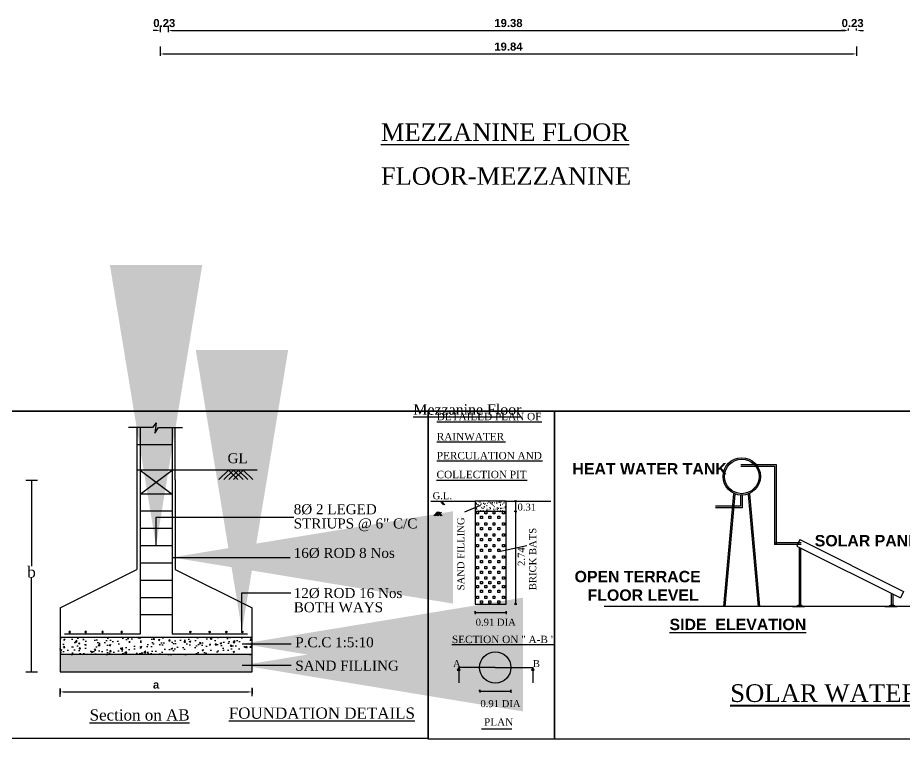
# Model space of a CAD drawing. Header units: metres. Extents: x -54 to 177, y -43 to 77.
# Drawn here: x 31.73 to 57, y 8.24 to 28.8 of the extents above; entities that cross this region are included whole.
import ezdxf

# ---------------------------------------------------------------- set-up
doc = ezdxf.new("R2010")
doc.units = ezdxf.units.M
doc.header["$LTSCALE"] = 2
doc.header["$MEASUREMENT"] = 0
doc.header["$PDMODE"] = 34
doc.header["$PDSIZE"] = -2
doc.layers.add('TEXT', color=7, linetype='Continuous', lineweight=18)
doc.styles.add('00', font='romantic.ttf')
doc.styles.add('ANAND', font='times.ttf')
doc.styles.add('bb', font='romantic.ttf')
doc.styles.add('i', font='romantic.ttf')
doc.styles.get("Standard").update_dxf_attribs({"font": 'swisseb.ttf'})
doc.dimstyles.new('feet', dxfattribs={"dimtxt": 78, "dimasz": 36, "dimexe": 0.18, "dimexo": 0.0625, "dimgap": 0.09, "dimtad": 0, "dimdec": 0, "dimzin": 1, "dimdsep": 46, "dimlunit": 3, "dimtxsty": 'Standard', "dimblk": 'OBLIQUE', "dimcen": 0.09, "dimse1": 1, "dimse2": 1, "dimsd1": 1, "dimsd2": 1, "dimadec": 0, "dimazin": 0, "dimtfac": 1, "dimtdec": 0, "dimtofl": 0, "dimtmove": 0, "dimatfit": 3, "dimfxl": 0, "dimtolj": 1, "dimtzin": 0, "dimarcsym": 0})
doc.dimstyles.get("Standard").update_dxf_attribs({"dimtxt": 8, "dimasz": 6, "dimexe": 0.18, "dimexo": 0.0625, "dimgap": 0.09, "dimtad": 1, "dimdec": 4, "dimzin": 0, "dimdsep": 46, "dimlunit": 4, "dimtxsty": 'Standard', "dimcen": 0.09, "dimse1": 1, "dimse2": 1, "dimclrd": 8, "dimclre": 8, "dimclrt": 1, "dimadec": 0, "dimazin": 0, "dimtfac": 1, "dimtdec": 4, "dimtofl": 0, "dimtmove": 0, "dimatfit": 3, "dimfxl": 0, "dimtolj": 1, "dimtzin": 0, "dimarcsym": 0})
doc.dimstyles.new('V1', dxfattribs={"dimtxt": 0.23, "dimasz": 0.1, "dimexe": 0.05, "dimexo": 0.0625, "dimgap": 0.09, "dimtad": 1, "dimzin": 0, "dimdsep": 46, "dimtxsty": 'Standard', "dimcen": 0.09, "dimadec": 0, "dimazin": 0, "dimtfac": 1, "dimtix": 1, "dimtofl": 0, "dimtmove": 2, "dimatfit": 0, "dimfxl": 0, "dimtolj": 1, "dimtzin": 0, "dimarcsym": 0})

# ---------------------------------------------------------------- blocks, each defined once
blk = doc.blocks.new('*D34')
at = {"color": 0, "lineweight": -2}
for p, q in [((35.795, 28.564), (35.795, 28.388)), ((36.025, 28.564), (36.025, 28.388)), ((35.695, 28.438), (35.595, 28.438)), ((36.125, 28.438), (36.225, 28.438))]:
    blk.add_line(p, q, dxfattribs=at)
at = {"color": 0}
for points in [[(35.695, 28.454), (35.695, 28.421), (35.795, 28.438)], [(36.125, 28.454), (36.125, 28.421), (36.025, 28.438)]]:
    blk.add_solid(points, dxfattribs=at)
at = {"layer": 'Defpoints', "color": 0}
for p in [(35.795, 28.627), (36.025, 28.627), (36.025, 28.438)]:
    blk.add_point(p, dxfattribs=at)
at = {"color": 0, "insert": (35.91, 28.646), "char_height": 0.23, "attachment_point": 5}
blk.add_mtext('\\A1;0.23', dxfattribs=at)
blk = doc.blocks.new('*D35')
at = {"color": 0, "lineweight": -2}
for p, q in [((36.025, 28.564), (36.025, 28.388)), ((36.125, 28.438), (55.308, 28.438)), ((55.408, 28.438), (55.408, 28.488))]:
    blk.add_line(p, q, dxfattribs=at)
at = {"color": 0}
for points in [[(36.125, 28.454), (36.125, 28.421), (36.025, 28.438)], [(55.308, 28.454), (55.308, 28.421), (55.408, 28.438)]]:
    blk.add_solid(points, dxfattribs=at)
at = {"layer": 'Defpoints', "color": 0}
for p in [(36.025, 28.627), (55.408, 28.438), (55.408, 28.438)]:
    blk.add_point(p, dxfattribs=at)
at = {"color": 0, "insert": (45.717, 28.646), "char_height": 0.23, "attachment_point": 5}
blk.add_mtext('\\A1;19.38', dxfattribs=at)
blk = doc.blocks.new('*D36')
at = {"color": 0, "lineweight": -2}
for p, q in [((55.308, 28.438), (55.208, 28.438)), ((55.408, 28.438), (55.408, 28.488)), ((55.638, 28.438), (55.638, 28.488)), ((55.738, 28.438), (55.838, 28.438))]:
    blk.add_line(p, q, dxfattribs=at)
at = {"color": 0}
for points in [[(55.308, 28.454), (55.308, 28.421), (55.408, 28.438)], [(55.738, 28.454), (55.738, 28.421), (55.638, 28.438)]]:
    blk.add_solid(points, dxfattribs=at)
at = {"layer": 'Defpoints', "color": 0}
for p in [(55.408, 28.438), (55.638, 28.438), (55.638, 28.438)]:
    blk.add_point(p, dxfattribs=at)
at = {"color": 0, "insert": (55.523, 28.646), "char_height": 0.23, "attachment_point": 5}
blk.add_mtext('\\A1;0.23', dxfattribs=at)
blk = doc.blocks.new('*D37')
at = {"color": 0, "lineweight": -2}
for p, q in [((35.795, 27.976), (35.795, 27.717)), ((55.638, 27.976), (55.638, 27.717)), ((35.895, 27.767), (55.538, 27.767))]:
    blk.add_line(p, q, dxfattribs=at)
at = {"color": 0}
for points in [[(35.895, 27.783), (35.895, 27.75), (35.795, 27.767)], [(55.538, 27.783), (55.538, 27.75), (55.638, 27.767)]]:
    blk.add_solid(points, dxfattribs=at)
at = {"layer": 'Defpoints', "color": 0}
for p in [(35.795, 28.039), (55.638, 28.039), (55.638, 27.767)]:
    blk.add_point(p, dxfattribs=at)
at = {"color": 0, "insert": (45.717, 27.975), "char_height": 0.23, "attachment_point": 5}
blk.add_mtext('\\A1;19.84', dxfattribs=at)
blk = doc.blocks.new('A$C21F26FF1')
h = blk.add_hatch()
h.set_pattern_fill('AR-SAND', color=0, scale=0.653638, style=0)
h.set_pattern_definition([(37.5, (11.9743, 42.9265), (-0.041175, 1.259445), [0, -0.99353, 0, -1.111184, 0, -1.06216]), (7.5, (11.9743, 42.9265), (1.15679, 1.84466), [0, -0.535983, 0, -0.895484, 0, -0.34316]), (327.5, (11.1703, 42.9265), (2.03552, 0.0037), [0, -0.32682, 0, -1.176548, 0, -1.53605]), (317.5, (11.1703, 42.9265), (1.96492, 0.57368), [0, -0.16341, 0, -0.771293, 0, -0.88241])])
h.paths.add_polyline_path([(19.82, 66.46), (19.82, 69.07), (11.97, 69.07), (11.97, 66.46)])
at = {"color": 0}
for p, q in [((0, 8.86), (0, 91.91)), ((0, 37.54), (0, 91.91)), ((0, 91.01), (0, 76.88)), ((2.2, 89.2), (28.87, 89.2)), ((2.23, 84.09), (19.64, 84.09)), ((2.23, 79.28), (28.99, 79.28)), ((2.17, 74.35), (25.16, 74.35)), ((0.71, 69.07), (12.01, 69.07)), ((3.92, 68.1), (3.05, 69.07)), ((4.27, 68.1), (3.41, 69.07)), ((13.04, 67.9), (9.28, 66.24)), ((11.97, 69.07), (11.97, 42.93)), ((19.82, 69.07), (11.97, 69.07)), ((19.82, 69.07), (31.12, 69.07)), ((19.82, 42.93), (19.82, 69.07)), ((22.55, 69.07), (21.81, 69.07)), ((22.04, 69.27), (22.36, 68.92)), ((22.2, 69.07), (22.55, 69.07)), ((22.21, 69.07), (22.21, 42.93)), ((1.51, 65.35), (2.37, 66.33)), ((1.86, 65.35), (2.72, 66.33)), ((2.21, 65.31), (3.08, 66.28)), ((3.21, 65.31), (2.35, 66.28)), ((2.57, 65.31), (3.43, 66.28)), ((3.56, 65.31), (2.7, 66.28)), ((19.82, 66.46), (11.97, 66.46)), ((22.55, 66.45), (21.81, 66.45)), ((22.04, 66.66), (22.36, 66.3)), ((22.2, 66.45), (22.55, 66.45)), ((17.98, 56.31), (25.05, 57.83)), ((11.97, 42.93), (19.82, 42.93)), ((22.55, 42.92), (21.81, 42.92)), ((22.04, 43.12), (22.36, 42.77)), ((22.2, 42.92), (22.55, 42.92)), ((11.8, 40.64), (12.15, 40.96)), ((11.97, 41.15), (11.97, 40.42)), ((11.97, 40.8), (11.97, 41.15)), ((11.97, 40.8), (19.82, 40.8)), ((19.64, 40.64), (19.99, 40.96)), ((19.84, 41.15), (19.84, 40.42)), ((19.84, 40.8), (19.84, 41.15)), ((7.79, 26.89), (7.39, 26.24)), ((7.39, 26.24), (8.14, 26.24)), ((7.79, 26.24), (7.39, 26.24)), ((8.14, 26.24), (7.79, 26.89)), ((7.79, 26.89), (7.79, 23)), ((17.06, 26.89), (7.79, 26.89)), ((17.06, 26.89), (26.64, 26.89)), ((26.6, 26.89), (26.2, 26.24)), ((26.2, 26.24), (26.95, 26.24)), ((26.6, 26.24), (26.2, 26.24)), ((26.95, 26.24), (26.6, 26.89)), ((26.6, 26.89), (26.6, 23)), ((12.91, 20.9), (13.26, 21.22)), ((13.09, 20.89), (21.02, 20.89)), ((13.11, 21.24), (13.11, 20.5)), ((20.82, 20.71), (21.17, 21.04)), ((21.02, 20.88), (21.02, 21.23)), ((21.02, 21.23), (21.02, 20.49)), ((13.52, 11.35), (21.28, 11.35))]:
    blk.add_line(p, q, dxfattribs=at)
blk.add_lwpolyline([(0, 91.91), (32.07, 91.91), (32.07, 8.68), (0, 8.68)], close=True)
for points in [[(12.28, 66.44), (12.77, 66.44), (12.77, 65.84), (12.28, 65.84)], [(13.29, 65.26), (13.78, 65.26), (13.78, 64.66), (13.29, 64.66)], [(14.41, 66.44), (14.9, 66.44), (14.9, 65.84), (14.41, 65.84)], [(15.43, 65.26), (15.92, 65.26), (15.92, 64.66), (15.43, 64.66)], [(16.49, 66.44), (16.98, 66.44), (16.98, 65.84), (16.49, 65.84)], [(17.73, 65.26), (18.22, 65.26), (18.22, 64.66), (17.73, 64.66)], [(18.89, 66.44), (19.38, 66.44), (19.38, 65.84), (18.89, 65.84)], [(12.28, 63.58), (12.77, 63.58), (12.77, 62.98), (12.28, 62.98)], [(14.41, 63.58), (14.9, 63.58), (14.9, 62.98), (14.41, 62.98)], [(16.49, 63.58), (16.98, 63.58), (16.98, 62.98), (16.49, 62.98)], [(18.89, 63.58), (19.38, 63.58), (19.38, 62.98), (18.89, 62.98)], [(12.28, 60.76), (12.77, 60.76), (12.77, 60.16), (12.28, 60.16)], [(13.29, 62.4), (13.78, 62.4), (13.78, 61.8), (13.29, 61.8)], [(14.41, 60.76), (14.9, 60.76), (14.9, 60.16), (14.41, 60.16)], [(15.43, 62.4), (15.92, 62.4), (15.92, 61.8), (15.43, 61.8)], [(16.49, 60.76), (16.98, 60.76), (16.98, 60.16), (16.49, 60.16)], [(17.73, 62.4), (18.22, 62.4), (18.22, 61.8), (17.73, 61.8)], [(18.89, 60.76), (19.38, 60.76), (19.38, 60.16), (18.89, 60.16)], [(13.29, 59.57), (13.78, 59.57), (13.78, 58.97), (13.29, 58.97)], [(15.43, 59.57), (15.92, 59.57), (15.92, 58.97), (15.43, 58.97)], [(17.73, 59.57), (18.22, 59.57), (18.22, 58.97), (17.73, 58.97)], [(12.28, 58.09), (12.77, 58.09), (12.77, 57.49), (12.28, 57.49)], [(13.29, 56.91), (13.78, 56.91), (13.78, 56.31), (13.29, 56.31)], [(14.41, 58.09), (14.9, 58.09), (14.9, 57.49), (14.41, 57.49)], [(15.43, 56.91), (15.92, 56.91), (15.92, 56.31), (15.43, 56.31)], [(16.49, 58.09), (16.98, 58.09), (16.98, 57.49), (16.49, 57.49)], [(17.73, 56.91), (18.22, 56.91), (18.22, 56.31), (17.73, 56.31)], [(18.89, 58.09), (19.38, 58.09), (19.38, 57.49), (18.89, 57.49)], [(12.28, 55.2), (12.77, 55.2), (12.77, 54.6), (12.28, 54.6)], [(13.29, 54.01), (13.78, 54.01), (13.78, 53.41), (13.29, 53.41)], [(14.41, 55.2), (14.9, 55.2), (14.9, 54.6), (14.41, 54.6)], [(15.43, 54.01), (15.92, 54.01), (15.92, 53.41), (15.43, 53.41)], [(16.49, 55.2), (16.98, 55.2), (16.98, 54.6), (16.49, 54.6)], [(17.73, 54.01), (18.22, 54.01), (18.22, 53.41), (17.73, 53.41)], [(18.89, 55.2), (19.38, 55.2), (19.38, 54.6), (18.89, 54.6)], [(12.28, 52.47), (12.77, 52.47), (12.77, 51.87), (12.28, 51.87)], [(14.41, 52.47), (14.9, 52.47), (14.9, 51.87), (14.41, 51.87)], [(16.49, 52.47), (16.98, 52.47), (16.98, 51.87), (16.49, 51.87)], [(18.89, 52.47), (19.38, 52.47), (19.38, 51.87), (18.89, 51.87)], [(12.28, 49.91), (12.77, 49.91), (12.77, 49.31), (12.28, 49.31)], [(13.29, 51.29), (13.78, 51.29), (13.78, 50.69), (13.29, 50.69)], [(14.41, 49.91), (14.9, 49.91), (14.9, 49.31), (14.41, 49.31)], [(15.43, 51.29), (15.92, 51.29), (15.92, 50.69), (15.43, 50.69)], [(16.49, 49.91), (16.98, 49.91), (16.98, 49.31), (16.49, 49.31)], [(17.73, 51.29), (18.22, 51.29), (18.22, 50.69), (17.73, 50.69)], [(18.89, 49.91), (19.38, 49.91), (19.38, 49.31), (18.89, 49.31)], [(12.28, 47.68), (12.77, 47.68), (12.77, 47.08), (12.28, 47.08)], [(13.29, 48.73), (13.78, 48.73), (13.78, 48.13), (13.29, 48.13)], [(14.41, 47.68), (14.9, 47.68), (14.9, 47.08), (14.41, 47.08)], [(15.43, 48.73), (15.92, 48.73), (15.92, 48.13), (15.43, 48.13)], [(16.49, 47.68), (16.98, 47.68), (16.98, 47.08), (16.49, 47.08)], [(17.73, 48.73), (18.22, 48.73), (18.22, 48.13), (17.73, 48.13)], [(18.89, 47.68), (19.38, 47.68), (19.38, 47.08), (18.89, 47.08)], [(13.29, 46.49), (13.78, 46.49), (13.78, 45.89), (13.29, 45.89)], [(15.43, 46.49), (15.92, 46.49), (15.92, 45.89), (15.43, 45.89)], [(17.73, 46.49), (18.22, 46.49), (18.22, 45.89), (17.73, 45.89)], [(12.28, 44.95), (12.77, 44.95), (12.77, 44.35), (12.28, 44.35)], [(13.29, 43.76), (13.78, 43.76), (13.78, 43.16), (13.29, 43.16)], [(14.41, 44.95), (14.9, 44.95), (14.9, 44.35), (14.41, 44.35)], [(15.43, 43.76), (15.92, 43.76), (15.92, 43.16), (15.43, 43.16)], [(16.49, 44.95), (16.98, 44.95), (16.98, 44.35), (16.49, 44.35)], [(17.73, 43.76), (18.22, 43.76), (18.22, 43.16), (17.73, 43.16)], [(18.89, 44.95), (19.38, 44.95), (19.38, 44.35), (18.89, 44.35)]]:
    blk.add_lwpolyline(points, close=True, dxfattribs=at)
blk.add_circle((17.06, 26.89), 3.97, dxfattribs=at)
for points in [[(7.79, 26.89), (7.39, 26.24), (8.14, 26.24), (7.79, 26.89)], [(26.6, 26.89), (26.2, 26.24), (26.95, 26.24), (26.6, 26.89)]]:
    blk.add_solid(points, dxfattribs=at)
for s, style, p in [('DETAILED PLAN OF ', '00', (2.2, 89.58)), ('RAINWATER ', '00', (2.23, 84.47)), ('PERCULATION AND ', '00', (2.23, 79.66)), ('COLLECTION PIT ', '00', (2.17, 74.89)), ('PLAN      ', 'bb', (14.19, 12.11))]:
    blk.add_text(s, height=1.884, dxfattribs=dict(at, style=style)).set_placement(p)
at = {"color": 0, "attachment_point": 1}
for s, insert, char_height, width in [('{\\fRomantic|b0|i0|c2|p2;G.L.}', (1.16, 71.34), 1.7849, 20.7258), ('{\\fRomantic|b0|i0|c2|p2;0.31}', (22.69, 68.45), 1.7849, 8.3066), ('{\\fRomantic|b0|i0|c2|p2;0.91 DIA}', (12.08, 39.26), 1.7849, 15.5747), ('{\\fRomantic|b0|i0|c2|p2;\\LSECTION ON " A-B "}', (6.07, 34.95), 1.884, 36.9688), ('{\\fRomantic|b0|i0|c2|p2;A}', (6.34, 28.76), 1.7849, 8.3066), ('{\\fRomantic|b0|i0|c2|p2;B}', (26.58, 28.76), 1.7849, 8.3066), ('{\\fRomantic|b0|i0|c2|p2;0.91 DIA}', (13.28, 18.61), 1.7849, 18.9518)]:
    blk.add_mtext(s, dxfattribs=dict(at, insert=insert, char_height=char_height, width=width))
at = {"color": 0, "char_height": 1.7849, "attachment_point": 1, "rotation": 90}
for s, insert, width in [('{\\fRomantic|b0|i0|c2|p2;SAND FILLING}', (7.41, 46.45), 20.7258), ('{\\fRomantic|b0|i0|c2|p2;BRICK BATS}', (25.64, 46.49), 20.7258), ('{\\fRomantic|b0|i0|c2|p2;2.74}', (22.75, 52.63), 8.3085)]:
    blk.add_mtext(s, dxfattribs=dict(at, insert=insert, width=width))
blk = doc.blocks.new('*D74')
at = {"color": 0, "lineweight": -2}
for p, q in [((32.942, 9.686), (32.942, 9.536)), ((38.411, 9.686), (38.411, 9.536)), ((33.042, 9.586), (38.311, 9.586))]:
    blk.add_line(p, q, dxfattribs=at)
at = {"color": 0}
for points in [[(33.042, 9.602), (33.042, 9.569), (32.942, 9.586)], [(38.311, 9.602), (38.311, 9.569), (38.411, 9.586)]]:
    blk.add_solid(points, dxfattribs=at)
at = {"layer": 'Defpoints', "color": 0}
for p in [(32.942, 10.638), (38.411, 10.638), (38.411, 9.586)]:
    blk.add_point(p, dxfattribs=at)
at = {"color": 0, "insert": (35.677, 9.794), "char_height": 0.23, "attachment_point": 5}
blk.add_mtext('\\A1;a', dxfattribs=at)
blk = doc.blocks.new('_Oblique')
at = {"layer": 'TEXT', "color": 0, "lineweight": -2}
blk.add_line((-0.5, -0.5), (0.5, 0.5), dxfattribs=at)
blk = doc.blocks.new('A$C6E6F1428')
at = {"linetype": 'Continuous', "lineweight": -3}
h = blk.add_hatch(dxfattribs=at)
h.set_pattern_fill('NET', color=256, scale=75, style=0)
h.set_pattern_definition([(0, (-2942.954, -2027.222), (0, 9.375), []), (90, (-2942.954, -2027.222), (-9.375, 6e-16), [])])
h.paths.add_polyline_path([(467.01, 170.93), (384.9, 170.93), (384.9, 116.19), (467.01, 116.19)])
for p, q in [((147.49, 217.53), (175.48, 217.53)), ((147.49, 216.39), (174.34, 216.39)), ((174.34, 216.39), (174.34, 154.39)), ((175.48, 217.53), (175.48, 154.39)), ((141.83, 194.37), (133.86, 105.14)), ((142.93, 193.91), (135, 105.14)), ((153.38, 193.91), (161.31, 105.14)), ((154.49, 194.37), (162.45, 105.14)), ((342.77, 170.93), (342.77, 116.19)), ((370.14, 170.93), (342.77, 170.93)), ((370.14, 170.93), (370.14, 116.19)), ((384.9, 170.93), (467.01, 170.93)), ((384.9, 116.19), (384.9, 170.93)), ((467.01, 170.93), (467.01, 116.19)), ((195.24, 155.53), (174.34, 155.53)), ((194.34, 158.14), (191.79, 153.04)), ((194.34, 158.14), (276.45, 117.08)), ((195.24, 154.39), (174.34, 154.39)), ((191.79, 153.04), (273.9, 111.98)), ((193.67, 151.53), (193.67, 106.28)), ((194.81, 151.53), (194.81, 106.25)), ((266.95, 106.31), (266.95, 115.46)), ((268.09, 106.31), (268.09, 114.89)), ((276.45, 117.08), (273.9, 111.98)), ((370.14, 116.19), (342.77, 116.19)), ((467.01, 116.19), (384.9, 116.19)), ((302.3, 105.14), (39.43, 105.14)), ((194.81, 105.14), (188.41, 105.14)), ((188.41, 105.14), (198.01, 105.14)), ((261.68, 105.14), (271.27, 105.14)), ((268.08, 105.14), (261.68, 105.14))]:
    blk.add_line(p, q, dxfattribs=at)
at = {"lineweight": -3}
for p, q in [((147.37, 192.96), (147.37, 184.54)), ((148.51, 192.96), (148.51, 183.4)), ((147.37, 184.54), (127.51, 184.54)), ((148.51, 183.4), (127.51, 183.4)), ((342.77, 162.06), (329.21, 162.06)), ((342.77, 160.92), (329.21, 160.92)), ((370.14, 159.93), (384.9, 159.93)), ((370.14, 158.79), (384.9, 158.79)), ((342.77, 127.53), (328.58, 127.53)), ((342.77, 126.39), (328.58, 126.39)), ((370.14, 124.74), (384.9, 124.74)), ((370.14, 123.6), (384.9, 123.6))]:
    blk.add_line(p, q, dxfattribs=at)
blk.add_lwpolyline([(0, 259.96), (484.09, 259.96), (484.09, 0), (0, 0)], close=True)
at = {"linetype": 'Continuous', "lineweight": -3}
for radius in [14.83, 13.69]:
    blk.add_circle((148.28, 208.22), radius, dxfattribs=at)
for centre in [(194.17, 102.95), (267.44, 102.95)]:
    blk.add_arc(centre, 3.37, 40.55962, 139.44038, dxfattribs=at)
for s, p in [('HEAT WATER TANK', (14.19, 209.77)), ('SOLAR PANNEL', (362.73, 187.15)), ('SOLAR PANNEL', (206.08, 152.79)), ('FLOOR LEVEL', (26.17, 109.7)), ('%%UPLAN', (404.12, 98.27)), ('%%USIDE  ELEVATION', (91.09, 86.46))]:
    blk.add_text(s, height=9, dxfattribs=at).set_placement(p)
at = {"color": 7, "linetype": 'ByBlock', "lineweight": 40, "style": 'i'}
blk.add_text('%%USOLAR WATER HEATER', height=14, dxfattribs=at).set_placement((139.14, 29.56))
at = {"layer": 'TEXT', "lineweight": -3}
blk.add_text('OPEN TERRACE ', height=9, dxfattribs=at).set_placement((15.89, 124.37))
at = {"linetype": 'Continuous', "lineweight": -3}
blk.add_leader([(394.18, 155.14), (394.18, 181), (401.66, 181)], dimstyle='feet', override={"dimgap": 2, "dimtad": 0}, dxfattribs=at)

msp = doc.modelspace()

# ---------------------------------------------------------------- hatches: boundary and pattern name
h = msp.add_hatch()
h.set_pattern_fill('AR-CONC', color=256, scale=0.061348, angle=-0.00002, style=0)
h.set_pattern_definition([(50, (2.33804, 1.282), (0.440028, -0.0384976), [0.0460113, -0.5061245]), (355, (2.33804, 1.282), (-0.0851216, 0.461458), [0.036809, -0.4048996]), (100.4514, (2.3747, 1.2788), (0.3549066, 0.42296), [0.0391036, -0.4301397]), (46.1842, (2.33804, 1.4047), (0.6547356, -0.1015436), [0.069017, -0.759187]), (96.6356, (2.3926, 1.39625), (0.573401, 0.597606), [0.058655, -0.645209]), (351.1842, (2.33804, 1.4047), (0.573401, 0.597606), [0.055214, -0.60735]), (21, (2.3994, 1.37403), (0.366193, -0.2470005), [0.0460113, -0.5061245]), (326, (2.3994, 1.37403), (0.1492703, 0.444868), [0.036809, -0.4048996]), (71.4514, (2.4299, 1.35345), (0.5154635, 0.197867), [0.0391036, -0.4301397]), (37.5, (2.33804, 1.28201), (0.00745996, 0.20422514), [0, -0.3999918, 0, -0.4110345, 0, -0.4064333]), (7.5, (2.33804, 1.28201), (0.1613891, 0.2419653), [0, -0.234351, 0, -0.3907895, 0, -0.1549048]), (327.5, (2.20123, 1.28201), (0.3274917, -0.0138372), [0, -0.153371, 0, -0.4785177, 0, -0.6349562]), (317.5, (2.1399, 1.282), (0.3577756, 0.0614127), [0, -0.1993824, 0, -0.3177849, 0, -0.450911])])
h.paths.add_polyline_path([(38.4109, 10.6495), (38.4109, 11.1417), (32.9422, 11.1417), (32.9422, 10.6495)])
h = msp.add_hatch()
h.set_pattern_fill('AR-SAND', color=256, scale=0.061348, angle=-0.00002, style=0)
h.set_pattern_definition([(37.49998, (2.33804, 1.28201), (-0.0038645, 0.1182076), [0, -0.0932496, 0, -0.10429233, 0, -0.0996912]), (7.5, (2.33804, 1.28201), (0.1085731, 0.1731342), [0, -0.0503057, 0, -0.08404735, 0, -0.03220792]), (327.49998, (2.26258, 1.28201), (0.1910477, 0.0003471), [0, -0.03067421, 0, -0.11042717, 0, -0.1441688]), (317.5, (2.26258, 1.28201), (0.18442116, 0.05384395), [0, -0.0153371, 0, -0.07239115, 0, -0.08282038])])
h.paths.add_polyline_path([(38.4109, 10.1573), (38.4109, 10.6495), (32.9422, 10.6495), (32.9422, 10.1573)])

# ---------------------------------------------------------------- linework, layer by layer
for p, q in [((46.0949, 17.5897), (76.1191, 17.5897)), ((35.6797, 17.2589), (35.5744, 17.123)), ((35.6797, 17.2589), (35.639, 16.9612)), ((35.5744, 17.123), (34.8955, 17.123)), ((35.1297, 17.123), (35.1297, 13.074)), ((35.2208, 17.123), (35.2208, 11.2356)), ((35.639, 16.9612), (35.7492, 17.1208)), ((35.7492, 17.1208), (36.4252, 17.1208)), ((36.1323, 17.1139), (36.1323, 11.2356)), ((36.2234, 15.6261), (36.2234, 17.1139)), ((36.1323, 16.6287), (35.1297, 16.6287)), ((38.5562, 15.9042), (35.1297, 15.9042)), ((35.2208, 15.9042), (36.1323, 15.2251)), ((35.2208, 15.2251), (36.1323, 15.9042)), ((37.743, 15.9042), (37.4684, 15.6434)), ((37.8795, 15.9042), (37.6049, 15.6434)), ((37.7354, 15.9042), (38.01, 15.6434)), ((38.0236, 15.9042), (37.749, 15.6434)), ((37.8795, 15.9042), (38.1541, 15.6434)), ((38.1601, 15.9042), (37.8855, 15.6434)), ((38.016, 15.9042), (38.2906, 15.6434)), ((38.1601, 15.9042), (38.4347, 15.6434)), ((31.9622, 15.6204), (32.2955, 15.6204)), ((32.1279, 15.6204), (32.1279, 13.1671)), ((36.2234, 15.6261), (36.2234, 13.074)), ((36.1323, 15.2251), (35.2208, 15.2251)), ((36.1323, 14.7329), (35.2208, 14.7329)), ((36.1323, 14.2407), (35.2208, 14.2407)), ((36.1323, 13.7485), (35.2208, 13.7485)), ((36.1323, 13.2563), (35.2208, 13.2563)), ((32.9422, 11.9803), (35.1297, 13.074)), ((36.2234, 13.074), (38.4109, 11.9803)), ((32.1279, 10.1631), (32.1279, 12.8343)), ((36.1323, 12.7641), (35.2208, 12.7641)), ((36.1323, 12.2719), (35.2208, 12.2719)), ((32.9422, 11.9803), (32.9422, 10.1573)), ((38.4109, 10.1573), (38.4109, 11.9803)), ((36.1323, 11.7797), (35.2208, 11.7797)), ((38.4109, 11.1417), (32.9422, 11.1417)), ((35.2208, 11.2356), (33.0707, 11.2356)), ((38.2779, 11.2356), (36.1323, 11.2356)), ((38.4109, 10.6495), (32.9422, 10.6495)), ((31.9632, 10.1573), (32.2964, 10.1573)), ((32.9422, 10.1573), (38.4109, 10.1573)), ((32.9479, 9.4419), (32.9479, 9.6828)), ((38.4109, 9.4653), (38.4109, 9.7062))]:
    msp.add_line(p, q)
for points in [[(5.6435, 69.4181), (82.2994, 69.4181), (82.2994, 17.5897), (5.6435, 17.5897)], [(31.507, 17.5897), (43.4254, 17.5897), (43.4254, 8.257), (31.507, 8.257)]]:
    msp.add_lwpolyline(points, close=True)
for points in [[(33.195, 11.294, 1), (33.2357, 11.294, 1)], [(33.6507, 11.294, 1), (33.6914, 11.294, 1)], [(34.1313, 11.294, 1), (34.172, 11.294, 1)], [(34.676, 11.294, 1), (34.7167, 11.294, 1)], [(36.6771, 11.294, -1), (36.6364, 11.294, -1)], [(37.2218, 11.294, -1), (37.1811, 11.294, -1)], [(37.7024, 11.294, -1), (37.6617, 11.294, -1)], [(38.1581, 11.294, -1), (38.1174, 11.294, -1)]]:
    msp.add_lwpolyline(points, format="xyb", close=True)
for points in [[(32.1269, 15.6204), (32.1289, 15.6204), (32.1279, 15.6261)], [(32.1269, 10.1631), (32.1288, 10.1631), (32.1279, 10.1573)]]:
    msp.add_solid(points)

# ---------------------------------------------------------------- block references
at = {"rotation": 359.9999780247499}
for name, p, xscale, yscale, zscale in [('A$C21F26FF1', (43.4254, 7.2612), 0.1123762928338433, 0.1123762928338433, 0.1123762928338433), ('A$C6E6F1428', (47.0292, 8.2367), 0.0359787653900595, 0.0359787653900595, 0.0359787653900595)]:
    msp.add_blockref(name, p, dxfattribs=dict(at, xscale=xscale, yscale=yscale, zscale=zscale))

# ---------------------------------------------------------------- texts
at = {"style": 'ANAND'}
for s, height, p in [('%%UMEZZANINE FLOOR', 0.5, (42.0832, 25.2881)), ('FLOOR-MEZZANINE ', 0.5, (42.0832, 24.038)), ('%%UMezzanine Floor', 0.3, (43.0057, 17.4852))]:
    msp.add_text(s, height=height, dxfattribs=at).set_placement(p)
for s, height, p in [('GL', 0.28471, (37.713, 16.1044)), ('8%%C 2 LEGED  ', 0.284713, (39.5992, 14.6504)), ('STRIUPS @ 6" C/C', 0.284713, (39.5992, 14.2455)), ('16%%c ROD 8 Nos', 0.284713, (39.5992, 13.4049)), ('12%%C ROD 16 Nos', 0.284713, (39.5992, 12.2612)), ('BOTH WAYS', 0.28471, (39.5992, 11.8563)), ('P.C.C 1:5:10', 0.284713, (39.6433, 10.8586)), ('SAND FILLING', 0.284713, (39.6433, 10.1929)), ('%%UFOUNDATION DETAILS', 0.320241, (37.7471, 8.8215)), ('%%uSection on AB', 0.320241, (33.7836, 8.7698))]:
    msp.add_text(s, height=height, rotation=359.99998, dxfattribs=at).set_placement(p)
at = {"insert": (32.1279, 13.0007), "char_height": 0.32024, "attachment_point": 5, "rotation": 359.99998, "style": 'ANAND'}
msp.add_mtext('\\A1;b', dxfattribs=at)

# ---------------------------------------------------------------- dimensions: what is measured, and where the dimension line sits
for base, p1, p2, picture, middle in [((36.0253, 28.4376), (35.7953, 28.6267), (36.0253, 28.6267), '*D34', (35.9103, 28.6458)), ((55.4081, 28.4376), (36.0253, 28.6267), (55.4081, 28.4376), '*D35', (45.7167, 28.6458)), ((55.6381, 28.4376), (55.4081, 28.4376), (55.6381, 28.4376), '*D36', (55.5231, 28.6458)), ((55.6381, 27.7667), (35.7953, 28.0387), (55.6381, 28.0387), '*D37', (45.7167, 27.9749))]:
    dim = msp.add_linear_dim(base=base, p1=p1, p2=p2, dimstyle='V1', override={"dimfxl": 12, "dimfxlon": 1, "dimarcsym": 1})
    dim.commit()
    dim.dimension.update_dxf_attribs({"geometry": picture, "text_midpoint": middle})
dim = msp.add_linear_dim(base=(38.4109, 9.5858), p1=(32.9422, 10.6378), p2=(38.4109, 10.6378), angle=359.99998, text='a', dimstyle='V1', override={"dimfxl": 0.1, "dimfxlon": 1, "dimarcsym": 1})
dim.commit()
dim.dimension.update_dxf_attribs({"geometry": '*D74', "text_midpoint": (35.6765, 9.7938)})

# ---------------------------------------------------------------- leaders
for points in [[(35.6765, 13.7485), (35.6765, 14.5639), (39.5992, 14.5639)], [(36.1323, 13.4192), (39.5006, 13.4192)], [(38.1243, 11.3279), (38.1243, 12.4145), (39.5134, 12.4145)], [(38.1275, 10.9576), (39.5215, 10.9576)], [(38.1275, 10.3455), (39.5215, 10.3455)]]:
    msp.add_leader(points, dimstyle='Standard', override={"dimasz": 8, "dimtxsty": 'ANAND', "dimclrd": 8})

doc.saveas('drawing.dxf')
